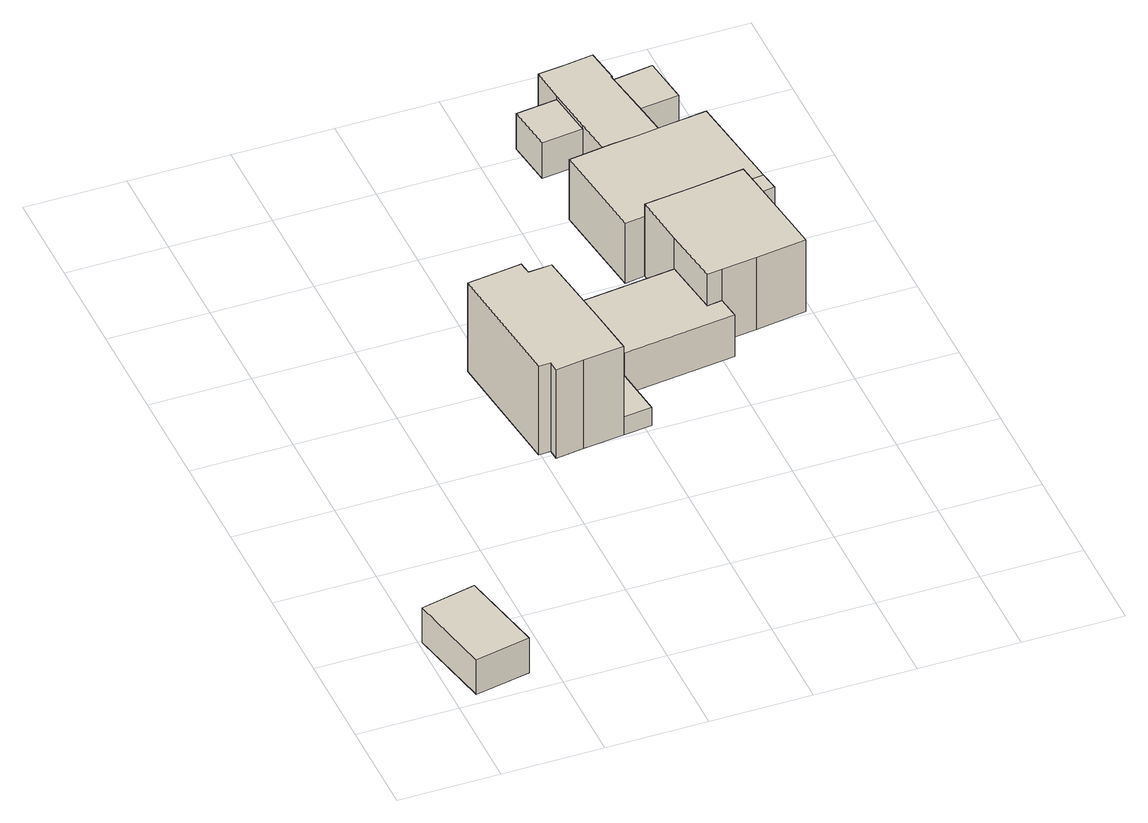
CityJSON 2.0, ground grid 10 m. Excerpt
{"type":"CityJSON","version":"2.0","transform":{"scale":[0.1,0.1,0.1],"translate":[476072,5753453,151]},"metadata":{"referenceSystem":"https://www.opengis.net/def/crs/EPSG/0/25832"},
"CityObjects":{
"building1":{"type":"Building","attributes":{"Gemeindeschluessel":"05766056","BezugspunktDach":"2000","function":"31001_2000","measuredHeight":4.9},"address":[{"country":"Germany","locality":"Oerlinghausen","thoroughfareNumber":"44a","thoroughfareName":"Stukenbrocker Weg"}],"geometry":[{"type":"Solid","lod":"1","boundaries":[[[[0,1,2,3]],[[4,5,6,7]],[[4,7,3,2]],[[5,4,2,1]],[[6,5,1,0]],[[7,6,0,3]]]]}]},
"building2":{"type":"Building","attributes":{"Gemeindeschluessel":"05766056","function":"31001_2000"},"address":[{"country":"Germany","locality":"Oerlinghausen","thoroughfareNumber":"44a","thoroughfareName":"Stukenbrocker Weg"}],"children":["building2-1","building2-2"]},
"building2-1":{"type":"BuildingPart","attributes":{"BezugspunktDach":"2000","measuredHeight":11.1,"storeysAboveGround":2},"parents":["building2"],"geometry":[{"type":"Solid","lod":"1","boundaries":[[[[8,9,10,11,12,13,14,15,16,17,18]],[[19,20,21,22,23,24,25,26,27,28,29]],[[19,29,18,17]],[[20,19,17,16]],[[21,20,16,15]],[[22,21,15,14]],[[23,22,14,13]],[[24,23,13,12]],[[25,24,12,11]],[[26,25,11,10]],[[27,26,10,9]],[[28,27,9,8]],[[29,28,8,18]]]]}]},
"building2-2":{"type":"BuildingPart","attributes":{"BezugspunktDach":"2000","measuredHeight":2.14,"storeysAboveGround":2},"parents":["building2"],"geometry":[{"type":"Solid","lod":"1","boundaries":[[[[30,31,32,33]],[[22,21,34,35]],[[22,35,33,32]],[[21,22,32,31]],[[34,21,31,30]],[[35,34,30,33]]]]}]},
"building3":{"type":"Building","attributes":{"Gemeindeschluessel":"05766056","BezugspunktDach":"2000","function":"31001_2000","measuredHeight":4.8,"storeysAboveGround":1},"address":[{"country":"Germany","locality":"Oerlinghausen","thoroughfareNumber":"44a","thoroughfareName":"Stukenbrocker Weg"}],"geometry":[{"type":"Solid","lod":"1","boundaries":[[[[36,37,38,39,40,41,42]],[[43,44,45,34,21,20,46]],[[43,46,42,41]],[[44,43,41,40]],[[45,44,40,39]],[[34,45,39,38]],[[21,34,38,37]],[[20,21,37,36]],[[46,20,36,42]]]]}]},
"building4":{"type":"Building","attributes":{"name":"Jugendhof Windrose","Gemeindeschluessel":"05766056","function":"31001_3061"},"address":[{"country":"Germany","locality":"Oerlinghausen","thoroughfareNumber":"44a","thoroughfareName":"Stukenbrocker Weg"}],"children":["building4-1","building4-2","building4-3"]},
"building4-1":{"type":"BuildingPart","attributes":{"BezugspunktDach":"2000","measuredHeight":9.56,"storeysAboveGround":2},"parents":["building4"],"geometry":[{"type":"Solid","lod":"1","boundaries":[[[[47,48,49,50,51,52,53,54,55,56]],[[57,58,59,60,61,62,63,64,65,66]],[[57,66,56,55]],[[58,57,55,54]],[[59,58,54,53]],[[60,59,53,52]],[[61,60,52,51]],[[62,61,51,50]],[[63,62,50,49]],[[64,63,49,48]],[[65,64,48,47]],[[66,65,47,56]]]]}]},
"building4-2":{"type":"BuildingPart","attributes":{"BezugspunktDach":"2000","measuredHeight":9.96,"storeysAboveGround":2},"parents":["building4"],"geometry":[{"type":"Solid","lod":"1","boundaries":[[[[67,68,69,70,71,72,73,74,75]],[[76,77,59,58,57,78,79,80,81]],[[76,81,75,74]],[[77,76,74,73]],[[59,77,73,72]],[[58,59,72,71]],[[57,58,71,70]],[[78,57,70,69]],[[79,78,69,68]],[[80,79,68,67]],[[81,80,67,75]]]]}]},
"building4-3":{"type":"BuildingPart","attributes":{"BezugspunktDach":"2100","measuredHeight":6,"storeysAboveGround":2},"address":[{"country":"Germany","locality":"Oerlinghausen","thoroughfareNumber":"44a","thoroughfareName":"Stukenbrocker Weg"}],"parents":["building4"],"geometry":[{"type":"Solid","lod":"1","boundaries":[[[[56,55,82,83]],[[84,85,86,87]],[[84,87,83,82]],[[85,84,82,55]],[[86,85,55,56]],[[87,86,56,83]]]]}]},
"building5":{"type":"Building","attributes":{"Gemeindeschluessel":"05766056","function":"31001_3061"},"address":[{"country":"Germany","locality":"Oerlinghausen","thoroughfareNumber":"44a","thoroughfareName":"Stukenbrocker Weg"}],"children":["building5-1","building5-2","building5-3"]},
"building5-1":{"type":"BuildingPart","attributes":{"BezugspunktDach":"2000","measuredHeight":4.76,"storeysAboveGround":1},"parents":["building5"],"geometry":[{"type":"Solid","lod":"1","boundaries":[[[[88,89,90,91,92,93,94,95,96,97,98]],[[99,100,101,102,103,104,105,106,107,108,109]],[[99,109,98,97]],[[100,99,97,96]],[[101,100,96,95]],[[102,101,95,94]],[[103,102,94,93]],[[104,103,93,92]],[[105,104,92,91]],[[106,105,91,90]],[[107,106,90,89]],[[108,107,89,88]],[[109,108,88,98]]]]}]},
"building5-2":{"type":"BuildingPart","attributes":{"BezugspunktDach":"2000","measuredHeight":4.06,"storeysAboveGround":1},"parents":["building5"],"geometry":[{"type":"Solid","lod":"1","boundaries":[[[[110,111,112,113]],[[114,115,104,103]],[[114,103,113,112]],[[115,114,112,111]],[[104,115,111,110]],[[103,104,110,113]]]]}]},
"building5-3":{"type":"BuildingPart","attributes":{"BezugspunktDach":"2000","measuredHeight":4.06,"storeysAboveGround":1},"parents":["building5"],"geometry":[{"type":"Solid","lod":"1","boundaries":[[[[116,117,118,119,120]],[[109,108,121,122,99]],[[109,99,120,119]],[[108,109,119,118]],[[121,108,118,117]],[[122,121,117,116]],[[99,122,116,120]]]]}]}
},
"vertices":[
[57,107,48],[2,95,48],[20,9,48],[75,20,48],[20,9,8],[2,95,8],[57,107,8],[75,20,8],
[222,443,107],[183,438,107],[198,305,107],[210,306,107],[211,295,107],[239,299,107],[279,303,107],[273,353,107],[262,434,107],[239,432,107],[237,445,107],[239,432,5],[262,434,5],[273,353,5],[279,303,5],[239,299,5],[211,295,5],[210,306,5],[198,305,5],[183,438,5],[222,443,5],[237,445,5],
[301,356,26],[273,353,26],[279,303,26],[307,306,26],[301,356,5],[307,306,5],
[262,434,53],[273,353,53],[301,356,53],[412,369,53],[409,392,53],[394,390,53],[386,449,53],[394,390,5],[409,392,5],[412,369,5],[386,449,5],
[485,620,75],[444,615,75],[416,611,75],[388,608,75],[346,602,75],[359,500,75],[379,503,75],[429,509,75],[479,516,75],[499,518,75],[479,516,6],[429,509,6],[379,503,6],[359,500,6],[346,602,6],[388,608,6],[416,611,6],[444,615,6],[485,620,6],[499,518,6],
[444,396,89],[494,403,89],[482,495,89],[479,516,89],[429,509,89],[379,503,89],[386,449,89],[394,390,89],[409,392,89],[394,390,6],[386,449,6],[482,495,6],[494,403,6],[444,396,6],[409,392,6],
[482,495,75],[502,498,75],[482,495,15],[479,516,15],[499,518,15],[502,498,15],
[431,711,62],[426,746,62],[398,742,62],[371,739,62],[375,704,62],[381,657,62],[388,608,62],[416,611,62],[444,615,62],[437,664,62],[430,711,62],[437,664,17],[444,615,17],[416,611,17],[388,608,17],[381,657,17],[375,704,17],[371,739,17],[398,742,17],[426,746,17],[431,711,17],[430,711,17],
[375,704,58],[334,699,58],[340,652,58],[381,657,58],[340,652,17],[334,699,17],
[478,669,58],[472,717,58],[431,711,58],[430,711,58],[437,664,58],[472,717,17],[478,669,17]
]}
